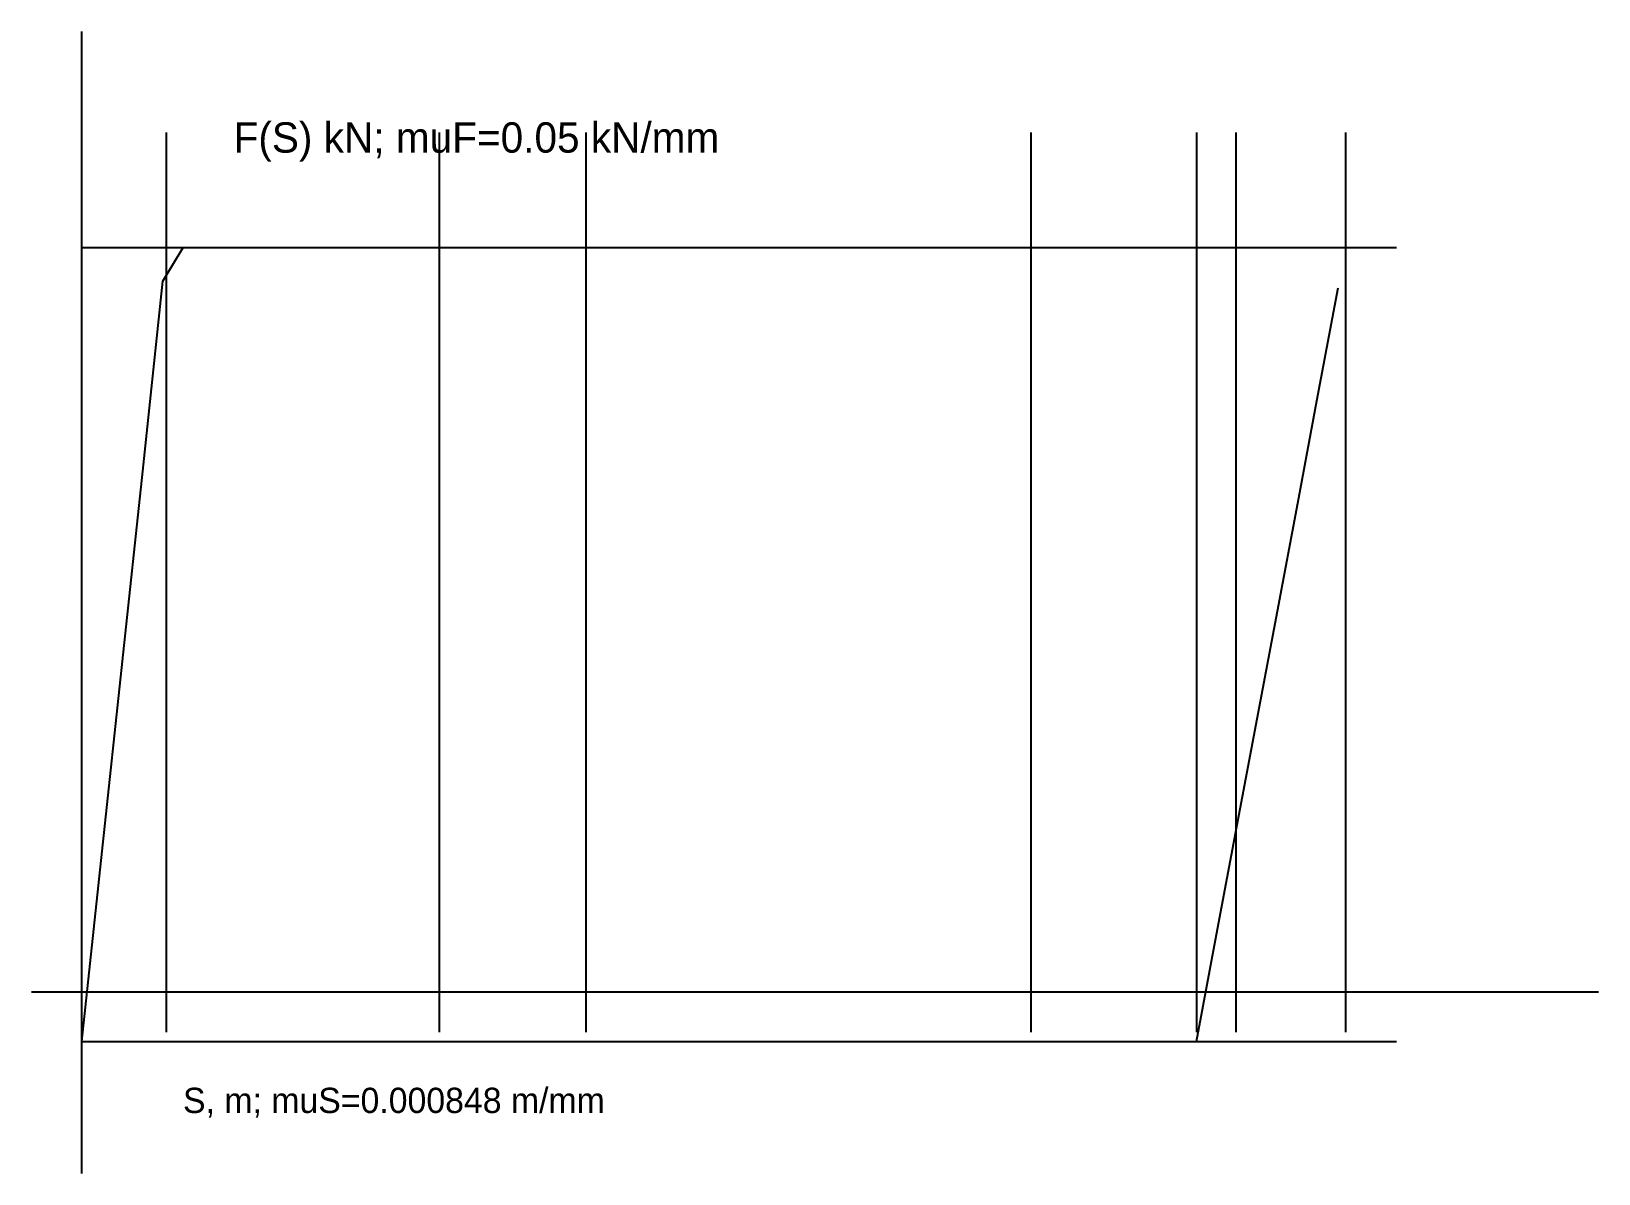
# Model space of a CAD drawing. Header units: millimetres. Extents: x 15 to 170, y 7 to 120.
import ezdxf

# ---------------------------------------------------------------- set-up
doc = ezdxf.new("R2010")
doc.units = ezdxf.units.MM
for name, color, linetype in [('ANNOTATION', 3, 'Continuous'), ('AXES', 7, 'Continuous'), ('FUNCTION', 1, 'Continuous'), ('GUIDES', 8, 'Continuous')]:
    doc.layers.add(name, color=color, linetype=linetype)

msp = doc.modelspace()

# ---------------------------------------------------------------- linework, layer by layer
at = {"layer": 'AXES'}
for p, q in [((20, 7), (20, 120)), ((15, 25), (170, 25))]:
    msp.add_line(p, q, dxfattribs=at)
at = {"layer": 'FUNCTION'}
for points in [[(20, 20.09), (22, 38.89), (24.01, 57.69), (26.01, 76.49), (28.02, 95.29), (30.02, 98.63), (32.02, 98.63), (34.03, 98.63), (36.03, 98.63), (38.04, 98.63), (40.04, 98.63), (42.04, 98.63), (44.05, 98.63), (46.05, 98.63), (48.06, 98.63), (50.06, 98.63), (52.06, 98.63), (54.07, 98.63), (56.07, 98.63), (58.08, 98.63), (60.08, 98.63), (62.08, 98.63), (64.09, 98.63), (66.09, 98.63), (68.1, 98.63), (70.1, 98.63), (72.1, 98.63), (74.11, 98.63), (76.11, 98.63), (78.12, 98.63), (80.12, 98.63), (82.12, 98.63), (84.13, 98.63), (86.13, 98.63), (88.14, 98.63), (90.14, 98.63), (92.14, 98.63), (94.15, 98.63), (96.15, 98.63), (98.16, 98.63), (100.16, 98.63), (102.16, 98.63), (104.17, 98.63), (106.17, 98.63), (108.18, 98.63), (110.18, 98.63), (112.18, 98.63), (114.19, 98.63), (116.19, 98.63), (118.2, 98.63), (120.2, 98.63), (122.2, 98.63), (124.21, 98.63), (126.21, 98.63), (128.22, 98.63), (130.22, 98.63), (132.22, 98.63), (134.23, 98.63), (136.23, 98.63), (138.24, 98.63), (140.24, 98.63), (142.24, 98.63), (144.25, 98.63)], [(20, 20.09), (22, 20.09), (24.01, 20.09), (26.01, 20.09), (28.02, 20.09), (30.02, 20.09), (32.02, 20.09), (34.03, 20.09), (36.03, 20.09), (38.04, 20.09), (40.04, 20.09), (42.04, 20.09), (44.05, 20.09), (46.05, 20.09), (48.06, 20.09), (50.06, 20.09), (52.06, 20.09), (54.07, 20.09), (56.07, 20.09), (58.08, 20.09), (60.08, 20.09), (62.08, 20.09), (64.09, 20.09), (66.09, 20.09), (68.1, 20.09), (70.1, 20.09), (72.1, 20.09), (74.11, 20.09), (76.11, 20.09), (78.12, 20.09), (80.12, 20.09), (82.12, 20.09), (84.13, 20.09), (86.13, 20.09), (88.14, 20.09), (90.14, 20.09), (92.14, 20.09), (94.15, 20.09), (96.15, 20.09), (98.16, 20.09), (100.16, 20.09), (102.16, 20.09), (104.17, 20.09), (106.17, 20.09), (108.18, 20.09), (110.18, 20.09), (112.18, 20.09), (114.19, 20.09), (116.19, 20.09), (118.2, 20.09), (120.2, 20.09), (122.2, 20.09), (124.21, 20.09), (126.21, 20.09), (128.22, 20.09), (130.22, 20.09), (132.22, 30.67), (134.23, 41.33), (136.23, 51.99), (138.24, 62.65), (140.24, 73.31), (142.24, 83.97), (144.25, 94.63)]]:
    msp.add_lwpolyline(points, dxfattribs=at)
at = {"layer": 'GUIDES', "linetype": 'CONTINUOUS'}
for p, q in [((20, 21), (20, 110)), ((20, 21), (20, 110)), ((28.37, 21), (28.37, 110)), ((55.38, 21), (55.38, 110)), ((69.88, 21), (69.88, 110)), ((113.87, 21), (113.87, 110)), ((130.26, 21), (130.26, 110)), ((134.15, 21), (134.15, 110)), ((145, 21), (145, 110))]:
    msp.add_line(p, q, dxfattribs=at)
at = {"layer": 'GUIDES'}
for p, q in [((20, 98.63), (150, 98.63)), ((20, 25), (150, 25)), ((20, 20.09), (150, 20.09))]:
    msp.add_line(p, q, dxfattribs=at)

# ---------------------------------------------------------------- texts
at = {"layer": 'ANNOTATION'}
for s, height, p in [('F(S) kN; muF=0.05 kN/mm', 3, (35, 108)), ('S, m; muS=0.000848 m/mm', 2.5, (30, 13))]:
    msp.add_text(s, height=height, dxfattribs=at).set_placement(p)

doc.saveas('drawing.dxf')
